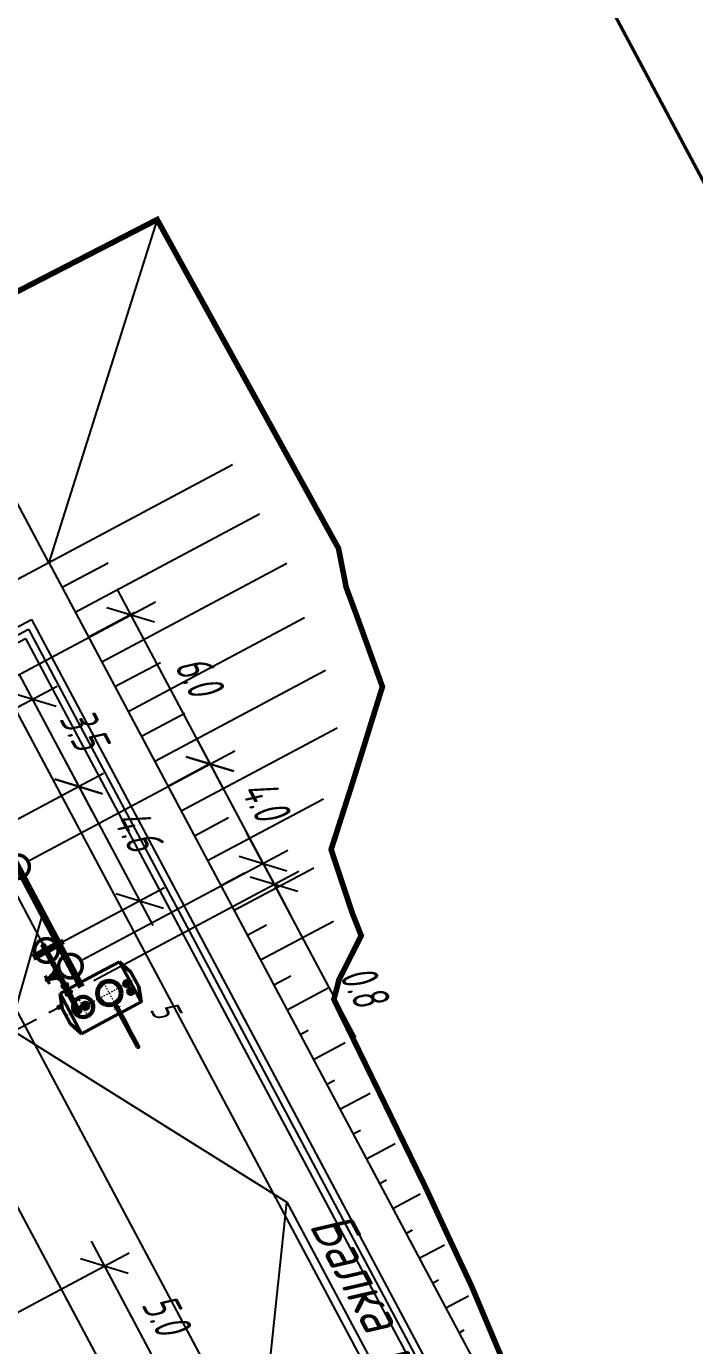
# Model space of a CAD drawing. Extents: x 5370511 to 5386565, y 1010429 to 1053793.
# Drawn here: x 5380075.9 to 5380123.4, y 1040789.5 to 1040883.2 of the extents above; entities that cross this region are included whole.
import ezdxf
from ezdxf import colors
from ezdxf.entities.mleader import LeaderData, LeaderLine
from ezdxf.enums import TextEntityAlignment as Align
from ezdxf.math import Vec2, Vec3

# ---------------------------------------------------------------- set-up
doc = ezdxf.new("R2010")
doc.units = 0
doc.header["$PDMODE"] = 32
doc.header["$PDSIZE"] = 0.3
for name, pattern in [('DASHDOTX2', [50.8, 25.4, -12.7, 0, -12.7]), ('осевая2', [12.5, 8, -1.5, 1.5, -1.5]), ('Штрих 2x1', [3, 2, -1])]:
    doc.linetypes.add(name, pattern=pattern)
doc.layers.get('0').update_dxf_attribs({"linetype": 'CONTINUOUS'})
doc.layers.get('DEFPOINTS').update_dxf_attribs({"linetype": 'CONTINUOUS'})
for name, color, linetype in [('3D-MODEL', 7, 'CONTINUOUS'), ('ГП_граница насыпи', 242, 'CONTINUOUS'), ('ГП_опоры_схем', 7, 'CONTINUOUS'), ('ГП_откос', 246, 'CONTINUOUS'), ('ОНиГМ сооружения', 7, 'CONTINUOUS')]:
    doc.layers.add(name, color=color, linetype=linetype)
doc.styles.add('ГОСТ_НИПИ', font='gost_nipi.shx', dxfattribs={"oblique": 15})
doc.styles.add('ГОСТ_НИПИ_разм', font='gost_nipi.shx', dxfattribs={"width": 0.8, "oblique": 15, "height": 2.5})
doc.dimstyles.new('Лист М500', dxfattribs={"dimtxt": 2.5, "dimasz": 2.5, "dimexe": 2, "dimexo": 1, "dimgap": 1, "dimtad": 1, "dimdec": 1, "dimlfac": 0.5, "dimzin": 0, "dimdsep": 46, "dimtxsty": 'ГОСТ_НИПИ_разм', "dimblk": 'OBLIQUE', "dimcen": 0.09, "dimdle": 2, "dimaunit": 1, "dimadec": 0, "dimazin": 0, "dimtfac": 1, "dimtdec": 1, "dimtofl": 0, "dimtmove": 1, "dimatfit": 3, "dimldrblk": 'NONE', "dimfxl": 1, "dimtolj": 1, "dimtzin": 0, "dimarcsym": 0})

# ---------------------------------------------------------------- blocks, each defined once
blk = doc.blocks.new('*U110')
at = {"lineweight": 50}
blk.add_lwpolyline([(-574, 5), (-5, 5), (-5, 415), (-574, 415)], close=True, dxfattribs=at)
at = {"style": 'ГОСТ_НИПИ', "oblique": 15}
blk.add_attdef('СКВОЗНАЯ_НУМЕРАЦИЯ', text='', height=3, dxfattribs=at).set_placement((-10, 411.5), align=Align.MIDDLE_CENTER)
at = {"style": 'ГОСТ_НИПИ', "oblique": 15, "width": 0.8}
for tag, p in [('ДАТА_СОГЛ_2', (-575.75, 146)), ('ДАТА_СОГЛ_1', (-580.75, 146)), ('ФАМИЛИЯ_СОГЛ_1', (-580.75, 111)), ('ФАМИЛИЯ_СОГЛ_2', (-575.75, 111)), ('ХАРАКТЕР_РАБОТЫ_СОГЛ_1', (-580.75, 91)), ('ХАРАКТЕР_РАБОТЫ_СОГЛ_2', (-575.75, 91))]:
    blk.add_attdef(tag, p, '', height=3, rotation=90, dxfattribs=at)
at = {"style": 'ГОСТ_НИПИ', "oblique": 15}
for tag, width, p in [('ОБОЗНАЧЕНИЕ_ДОКУМЕНТА', 0.8, (-65, 55)), ('НАИМЕНОВАНИЕ_ПРОЕКТА', 0.8, (-65, 42.5)), ('НАИМЕНОВАНИЕ_ОБЪЕКТА', 0.8, (-90, 27.5)), ('СТАДИЯ', 0.8, (-47.5, 25)), ('ЛИСТ', 0.8, (-32.5, 25)), ('ЛИСТОВ', 0.8, (-15, 25)), ('ПРЕДПРИЯТИЕ', 0.7, (-30.476, 12.553)), ('НАИМЕНОВАНИЕ_ЧЕРТЕЖА', 0.8, (-90, 12.5))]:
    blk.add_attdef(tag, text='', height=3, dxfattribs=dict(at, width=width)).set_placement(p, align=Align.MIDDLE_CENTER)
at = {"style": 'ГОСТ_НИПИ', "oblique": 15, "width": 0.8}
for tag, p in [('ФАМИЛИЯ_5', (-169, 31)), ('ДАТА_1', (-134, 31)), ('ХАРАКТЕР_РАБОТЫ_1', (-189, 26)), ('ФАМИЛИЯ_1', (-169, 26)), ('ДАТА_2', (-134, 26)), ('ХАРАКТЕР_РАБОТЫ_2', (-189, 20.717)), ('ФАМИЛИЯ_2', (-169.15, 20.715)), ('ДАТА_3', (-134, 20.717)), ('ХАРАКТЕР_РАБОТЫ_3', (-189, 16)), ('ФАМИЛИЯ_3', (-169.008, 15.991)), ('ДАТА_4', (-134, 16)), ('ФАМИЛИЯ_6', (-169, 11)), ('ДАТА_5', (-134, 11)), ('ХАРАКТЕР_РАБОТЫ_4', (-189, 6)), ('ФАМИЛИЯ_4', (-169, 6)), ('ДАТА_6', (-134, 6))]:
    blk.add_attdef(tag, p, '', height=3, dxfattribs=at)
blk.add_attdef('РАЗРАБ', text='', height=3, dxfattribs=at).set_placement((-189.181, 32.18), align=Align.MIDDLE_LEFT)
at = {"style": 'ГОСТ_НИПИ', "oblique": 15, "width": 0.8, "flags": 8}
blk.add_attdef('НКОНТР', text='', height=3, dxfattribs=at).set_placement((-189.361, 12.34), align=Align.MIDDLE_LEFT)
at = {"style": 'ГОСТ_НИПИ', "oblique": 15, "width": 0.8}
blk.add_attdef('ФОРМАТ', text='', height=3, dxfattribs=at).set_placement((-38.939, 0.421), align=Align.BOTTOM_CENTER)
blk = doc.blocks.new('A$C09E94A9A')
at = {"layer": 'ОНиГМ сооружения', "lineweight": 50}
h = blk.add_hatch(color=7, dxfattribs=at)
h.dxf.hatch_style = 1
h.paths.add_polyline_path([(1793, 569), (1674, 654), (1659, 654), (1659, 569)])
h.paths.add_polyline_path([(1674, 484), (1659, 484), (1659, 472)])
h.paths.add_polyline_path([(1674, 654), (1659, 667), (1659, 654)])
h = blk.add_hatch(color=7, dxfattribs=at)
h.dxf.hatch_style = 1
h.paths.add_polyline_path([(1659, 484), (1674, 484), (1793, 569), (1659, 569)])
for p, q in [((4437, 1810), (4437, 1867)), ((4437, 1810), (4437, 1867)), ((4437, 1810), (4437, 1867)), ((4437, 1810), (4437, 1867)), ((4787, 1810), (4787, 1867)), ((4787, 1810), (4787, 1867))]:
    blk.add_line(p, q, dxfattribs=at)
at = {"layer": 'ОНиГМ сооружения', "color": 7, "lineweight": 50}
for points in [[(3437, 2685), (2929, 2862), (2329, 2862), (1821, 2685)], [(3437, 1867), (3437, 2685), (1821, 2685), (1821, 2685)], [(1821, 2685), (1821, 1838)], [(3179, 1867), (3192, 1878)], [(3192, 1770), (3192, 1907)], [(3192, 1907), (3206, 1907)], [(3192, 1799), (3192, 1878)], [(3206, 1907), (3206, 1770)], [(3206, 1887), (3209, 1885)], [(3211, 1887), (3209, 1885)], [(3209, 1792), (3209, 1885)], [(3209, 1792), (3209, 1885)], [(3225, 1907), (3211, 1907)], [(3211, 1907), (3211, 1770)], [(3225, 1770), (3225, 1907)], [(3225, 1799), (3225, 1878)], [(3238, 1867), (3225, 1878)], [(1821, 1838), (1821, 589)], [(3073, 1810), (3179, 1810), (3179, 1867), (3072, 1867)], [(3179, 1810), (3179, 1867)], [(3179, 1810), (3192, 1799)], [(3206, 1770), (3192, 1770)], [(3206, 1790), (3209, 1792)], [(3211, 1790), (3209, 1792)], [(3211, 1770), (3225, 1770)], [(3238, 1810), (3225, 1799)], [(3238, 1810), (3238, 1867)], [(3238, 1810), (3238, 1867)], [(3238, 1810), (3238, 1867)], [(3864, 1867), (3238, 1867), (3238, 1810), (3864, 1810)], [(3437, 285), (3437, 1810)], [(4335, 1867), (3864, 1867)], [(3864, 1810), (4335, 1810)], [(1821, 549), (1821, 285)], [(3437, 285), (2929, 107), (2329, 107), (1821, 285)], [(3437, 285), (1821, 285)], [(2200, 152), (2200, 0), (2257, 0), (2257, 132)], [(2200, 0), (2257, 0)]]:
    blk.add_lwpolyline(points, dxfattribs=at)
at = {"layer": 'ОНиГМ сооружения', "color": 0, "linetype": 'осевая2', "lineweight": 18, "ltscale": 0.5}
for points in [[(2629, 2862), (2629, 107)], [(4787, 1839), (2184, 1839)]]:
    blk.add_lwpolyline(points, dxfattribs=at)
at = {"layer": 'ОНиГМ сооружения', "linetype": 'осевая2', "lineweight": 18}
for points in [[(2529, 2539), (2729, 2539)], [(3035, 2539), (2835, 2539)], [(2935, 2639), (2935, 2439)], [(2999, 784), (2259, 784)]]:
    blk.add_lwpolyline(points, dxfattribs=at)
at = {"layer": 'ОНиГМ сооружения', "color": 7, "lineweight": 50}
for points in [[(2935, 2639, -1), (2935, 2439, -1), (2935, 2639, 0.228574)], [(2935, 2589, -1), (2935, 2489, -1), (2935, 2589, -0.378939)], [(2371, 521, 12.646186), (2301, 614)], [(2400, 521, 11.529229), (2324, 614)]]:
    blk.add_lwpolyline(points, format="xyb", dxfattribs=at)
at = {"layer": 'ОНиГМ сооружения', "lineweight": 50}
blk.add_lwpolyline([(4439, 1810, -0.023788), (4437, 1810), (4262, 1810), (4262, 1867), (4434, 1867)], format="xyb", dxfattribs=at)
for points in [[(4437, 1810), (4612, 1810), (4612, 1867), (4437, 1867, 1)], [(4787, 1810), (4612, 1810), (4612, 1867), (4787, 1867, -1)]]:
    blk.add_lwpolyline(points, format="xyb", close=True, dxfattribs=at)
at = {"layer": 'ОНиГМ сооружения', "color": 7, "lineweight": 50, "elevation": 0}
for points in [[(971, 614), (10, 614)], [(971, 524), (10, 524)], [(871, 525), (871, 614)], [(871, 614), (871, 525)], [(1009, 629), (971, 614)], [(1009, 509), (971, 525)], [(1030, 500), (1033, 503)], [(1054, 667), (1033, 667), (1033, 472), (1054, 472), (1054, 667), (1173, 569), (1054, 472)], [(1033, 503), (1033, 636)], [(1293, 667), (1314, 667), (1314, 472), (1293, 472), (1293, 667), (1173, 569), (1293, 472)], [(1314, 503), (1314, 636)], [(1317, 500), (1314, 503)], [(1338, 629), (1376, 614)], [(1338, 509), (1376, 525)], [(1576, 614), (1376, 614)], [(1578, 524), (1376, 525)], [(1478, 525), (1478, 614)], [(1614, 629), (1576, 614)], [(1614, 509), (1576, 525)], [(1635, 500), (1638, 503)], [(1659, 667), (1638, 667), (1638, 472), (1659, 472), (1659, 667), (1793, 569), (1659, 472)], [(1638, 503), (1638, 636)], [(1927, 667), (1948, 667), (1948, 472), (1927, 472), (1927, 667), (1793, 569), (1927, 472)], [(1948, 503), (1948, 636)], [(1951, 500), (1948, 503)], [(1972, 629), (2010, 614)], [(1972, 509), (2010, 525)], [(2010, 614), (2409, 614)], [(2109, 614), (2109, 525)], [(2409, 614), (2409, 525)]]:
    blk.add_lwpolyline(points, dxfattribs=at)
at = {"layer": 'ОНиГМ сооружения', "color": 0, "linetype": 'осевая2', "lineweight": 18, "ltscale": 0.5, "elevation": 0}
blk.add_lwpolyline([(10, 569), (2734, 569)], dxfattribs=at)
at = {"layer": 'ОНиГМ сооружения', "color": 8, "lineweight": 50, "ltscale": 100, "elevation": 0}
for points in [[(306, 640), (136, 640)], [(136, 614), (136, 640)], [(136, 499), (136, 525)], [(136, 499), (306, 499)], [(306, 614), (306, 640)], [(306, 499), (306, 525)]]:
    blk.add_lwpolyline(points, dxfattribs=at)
at = {"layer": 'ОНиГМ сооружения', "color": 8, "lineweight": 18, "ltscale": 0.7, "elevation": 0}
blk.add_lwpolyline([(221, 499), (221, 640)], dxfattribs=at)
at = {"layer": 'ОНиГМ сооружения', "color": 7, "lineweight": 50, "elevation": 0}
for points in [[(1009, 667), (1009, 472), (1030, 472), (1030, 667)], [(1338, 667), (1338, 472), (1317, 472), (1317, 667)], [(1614, 667), (1614, 472), (1635, 472), (1635, 667)], [(1972, 667), (1972, 472), (1951, 472), (1951, 667)]]:
    blk.add_lwpolyline(points, close=True, dxfattribs=at)
at = {"layer": 'ОНиГМ сооружения', "lineweight": 50, "elevation": 0}
for points in [[(1030, 639), (1033, 636)], [(1317, 639), (1314, 636)], [(1635, 639), (1638, 636)], [(1951, 639), (1948, 636)]]:
    blk.add_lwpolyline(points, dxfattribs=at)
at = {"layer": 'ОНиГМ сооружения', "lineweight": 50, "ltscale": 100}
for points in [[(1053, 471), (1173, 118)], [(1173, 118), (1292, 471)], [(1333, 118), (1013, 118)], [(1173, 118), (1173, 28)]]:
    blk.add_lwpolyline(points, dxfattribs=at)
at = {"layer": 'ОНиГМ сооружения', "lineweight": 50, "ltscale": 0.7}
blk.add_lwpolyline([(1173, 118), (1173, 568)], dxfattribs=at)
at = {"layer": 'ОНиГМ сооружения', "color": 7, "lineweight": 50, "extrusion": (-2.94745e-06, -1, 0), "elevation": -525}
blk.add_lwpolyline([(2409, 0), (2010, 0)], dxfattribs=at)
at = {"layer": 'ОНиГМ сооружения', "color": 7, "lineweight": 50, "extrusion": (-6.12323e-17, -1, 0)}
for points, elevation in [([(2509, 0), (2409, 0)], -614), ([(2629, 0), (2509, 0)], -614), ([(2629, 0), (2509, 0)], -525)]:
    blk.add_lwpolyline(points, dxfattribs=dict(at, elevation=elevation))
at = {"layer": 'ОНиГМ сооружения', "color": 7, "lineweight": 50, "extrusion": (6.12323e-17, 1, 0), "elevation": 525}
blk.add_lwpolyline([(-2409, 0), (-2509, 0)], dxfattribs=at)
at = {"layer": 'ОНиГМ сооружения', "color": 0, "linetype": 'осевая2', "lineweight": 18, "ltscale": 0.5, "extrusion": (-6.12323e-17, -1, 0), "elevation": -875}
blk.add_lwpolyline([(2749, 0), (2509, 0)], dxfattribs=at)
at = {"layer": 'ОНиГМ сооружения', "color": 7, "lineweight": 50, "elevation": 0}
for points in [[(2534, 525, 4.496717), (2534, 614)], [(2575, 525, 2.761469), (2575, 614)], [(2629, 525, 1), (2629, 614)]]:
    blk.add_lwpolyline(points, format="xyb", dxfattribs=at)
at = {"layer": 'ОНиГМ сооружения', "color": 7, "linetype": 'DASHDOTX2', "lineweight": 50, "ltscale": 0.2}
blk.add_lwpolyline([(2229, 0), (2229, 142)], dxfattribs=at)
at = {"layer": 'ОНиГМ сооружения', "color": 18, "lineweight": 50, "true_color": 0x000000}
blk.add_polyline3d([(15, 614, 0), (10, 609, 0), (5, 604, 0), (4, 601, 0), (2, 598, 0), (1, 595, 0), (0, 593, 0), (0, 590, 0), (0, 587, 0), (1, 584, 0), (3, 581, 0), (6, 575, 0), (10, 569, 0), (14, 563, 0), (17, 558, 0), (18, 555, 0), (19, 552, 0), (19, 549, 0), (19, 546, 0), (18, 544, 0), (17, 541, 0), (15, 538, 0), (13, 536, 0), (8, 531, 0), (3, 525, 0)], dxfattribs=at)
at = {"layer": 'ОНиГМ сооружения', "color": 7, "lineweight": 50}
for centre, radius in [((2629, 2539), 100), ((2629, 2539), 50), ((2629, 1839), 445), ((2629, 1839), 400), ((2629, 875, 0), 120), ((2629, 875), 90), ((2259, 569, 0), 12.5)]:
    blk.add_circle(centre, radius, dxfattribs=at)
blk = doc.blocks.new('Опоры_схем')
at = {"layer": 'ГП_опоры_схем', "color": 253, "const_width": 0.2, "elevation": 0}
blk.add_lwpolyline([(5379986.034, 1039857.049), (5379985.77, 1039855.861)], dxfattribs=at)
blk = doc.blocks.new('куст_откос')
at = {"layer": 'ГП_откос', "color": 253, "lineweight": 15}
for points, const_width, elevation in [([(-36.442, 10.368), (-41.313, 10.811), (-41.745, 10.85), (-42.255, 10.897), (-44.284, 11.001), (-46.119, 11.104), (-46.431, 11.115), (-46.972, 11.134), (-51.549, 11.298), (-52.16, 11.32), (-53.56, 11.37), (-54.087, 11.855), (-55.102, 13.29), (-55.954, 13.387), (-56.666, 13.507), (-58.301, 13.784), (-59.681, 15.205), (-60.114, 15.65), (-61.784, 17.34), (-62.547, 18.112), (-65.089, 18.476), (-65.145, 18.484), (-66.263, 18.634), (-66.902, 18.828), (-67.62, 19.046), (-68.448, 19.031), (-80.953, 18.848), (-81.11, 8.028)], 0.2, 49.01), ([(-72.019, -52.874), (-72.019, -47.775), (-72.019, -42.676), (-72.019, -37.577), (-72.019, -32.478), (-72.019, -27.378), (-72.019, -22.279), (-72.019, -16.945), (-72.019, -11.611), (-72.019, -6.277), (-72.019, -0.943), (-72.019, 4.392), (-72.019, 9.726), (-72.019, 9.726), (-66.902, 9.726), (-61.784, 9.726), (-56.666, 9.726), (-51.549, 9.726), (-46.431, 9.726), (-41.313, 9.726), (-36.196, 9.726)], 0.01, 48.9)]:
    blk.add_lwpolyline(points, dxfattribs=dict(at, const_width=const_width, elevation=elevation))
at = {"layer": 'ГП_откос', "color": 253, "linetype": 'ByBlock', "lineweight": -3}
for points in [[(-80.953, 18.848), (-72.019, 9.726)], [(-72.019, 9.726), (-72.019, 17.128)], [(-70.019, 9.726), (-70.019, 17.147)], [(-68.019, 9.726), (-68.019, 17.176)], [(-66.019, 9.726), (-66.019, 16.826)], [(-64.019, 9.726), (-64.019, 16.603)], [(-62.019, 9.726), (-62.019, 16.007)], [(-60.019, 9.726), (-60.019, 14.387)], [(-58.019, 9.726), (-58.019, 12.934)], [(-56.019, 9.726), (-56.019, 12.663)], [(-71.019, 9.726), (-71.019, 11.577)], [(-69.019, 9.726), (-69.019, 11.585)], [(-67.019, 9.726), (-67.019, 11.553)], [(-65.019, 9.726), (-65.019, 11.474)], [(-63.019, 9.726), (-63.019, 11.416)], [(-54.019, 9.726), (-54.019, 11.379)], [(-61.019, 9.726), (-61.019, 11.094)], [(-52.019, 9.726), (-52.019, 10.997)], [(-50.019, 9.726), (-50.019, 10.94)], [(-48.019, 9.726), (-48.019, 10.883)], [(-46.019, 9.726), (-46.019, 10.824)], [(-59.019, 9.726), (-59.019, 10.685)], [(-57.019, 9.726), (-57.019, 10.494)], [(-55.019, 9.726), (-55.019, 10.415)], [(-44.019, 9.726), (-44.019, 10.735)], [(-42.019, 9.726), (-42.019, 10.645)], [(-53.019, 9.726), (-53.019, 10.051)], [(-51.019, 9.726), (-51.019, 10.036)], [(-49.019, 9.726), (-49.019, 10.022)], [(-47.019, 9.726), (-47.019, 10.008)], [(-45.019, 9.726), (-45.019, 9.989)], [(-43.019, 9.726), (-43.019, 9.968)], [(-41.019, 9.726), (-41.019, 9.937)], [(-72.019, 9.726), (-79.272, 9.726)]]:
    blk.add_lwpolyline(points, dxfattribs=at)
blk = doc.blocks.new('_Oblique')
at = {"color": 0, "linetype": 'ByBlock', "lineweight": -2}
blk.add_line((-0.5, -0.5), (0.5, 0.5), dxfattribs=at)
blk = doc.blocks.new('*D670')
at = {"color": 0, "lineweight": -2, "transparency": 16777216}
for p, q in [((5380070.379, 1040832.271), (5380078.06, 1040836.363)), ((5380075.355, 1040837.188), (5380080.535, 1040827.465)), ((5380074.834, 1040826.693), (5380081.36, 1040830.17))]:
    blk.add_line(p, q, dxfattribs=at)
at = {"layer": 'DEFPOINTS', "color": 0, "lineweight": 15, "transparency": 16777216}
for p in [(5380069.496, 1040831.8), (5380079.595, 1040829.23), (5380073.951, 1040826.223, 0)]:
    blk.add_point(p, dxfattribs=at)
at = {"color": 0, "lineweight": -2, "transparency": 16777216, "xscale": 2.5, "yscale": 2.5, "zscale": 2.5}
for p, rotation in [((5380076.295, 1040835.423), 118.0491553040555), ((5380079.595, 1040829.23), 298.0491553040555)]:
    blk.add_blockref('_Oblique', p, dxfattribs=dict(at, rotation=rotation))
at = {"color": 0, "transparency": 16777216, "insert": (5380079.931, 1040833.384), "char_height": 2.5, "attachment_point": 5, "rotation": 298.04916, "style": 'ГОСТ_НИПИ_разм'}
blk.add_mtext('\\A1;3.5', dxfattribs=at)
blk = doc.blocks.new('_None')
blk = doc.blocks.new('*D671')
at = {"color": 0, "lineweight": -2, "transparency": 16777216}
for p, q in [((5380078.654, 1040830.995), (5380084.861, 1040819.346)), ((5380074.834, 1040826.693), (5380081.36, 1040830.17)), ((5380077.232, 1040817.547), (5380085.686, 1040822.051))]:
    blk.add_line(p, q, dxfattribs=at)
at = {"layer": 'DEFPOINTS', "color": 0, "lineweight": 15, "transparency": 16777216}
for p in [(5380073.951, 1040826.223, 0), (5380083.921, 1040821.111), (5380076.349, 1040817.077, 0)]:
    blk.add_point(p, dxfattribs=at)
at = {"color": 0, "lineweight": -2, "transparency": 16777216, "xscale": 2.5, "yscale": 2.5, "zscale": 2.5}
for p, rotation in [((5380079.595, 1040829.23), 118.0491553040555), ((5380083.921, 1040821.111), 298.0491553040555)]:
    blk.add_blockref('_Oblique', p, dxfattribs=dict(at, rotation=rotation))
at = {"color": 0, "transparency": 16777216, "insert": (5380083.744, 1040826.228), "char_height": 2.5, "attachment_point": 5, "rotation": 298.04916, "style": 'ГОСТ_НИПИ_разм'}
blk.add_mtext('\\A1;4.6', dxfattribs=at)
blk = doc.blocks.new('*D680')
at = {"color": 0, "lineweight": -2, "transparency": 16777216}
for p, q in [((5380082.348, 1040843.178), (5380089.871, 1040829.057)), ((5380070.483, 1040834.59), (5380085.053, 1040842.353)), ((5380076.126, 1040824), (5380090.696, 1040831.763))]:
    blk.add_line(p, q, dxfattribs=at)
at = {"layer": 'DEFPOINTS', "color": 0, "lineweight": 15, "transparency": 16777216}
for p in [(5380069.6, 1040834.12, 0), (5380088.931, 1040830.822), (5380075.243, 1040823.529, 0)]:
    blk.add_point(p, dxfattribs=at)
at = {"color": 0, "lineweight": -2, "transparency": 16777216, "xscale": 2.5, "yscale": 2.5, "zscale": 2.5}
for p, rotation in [((5380083.288, 1040841.413), 118.0491553040555), ((5380088.931, 1040830.822), 298.0491553040555)]:
    blk.add_blockref('_Oblique', p, dxfattribs=dict(at, rotation=rotation))
at = {"color": 0, "transparency": 16777216, "insert": (5380088.095, 1040837.176), "char_height": 2.5, "attachment_point": 5, "rotation": 298.04916, "style": 'ГОСТ_НИПИ_разм'}
blk.add_mtext('\\A1;6.0', dxfattribs=at)
blk = doc.blocks.new('*D681')
at = {"color": 0, "lineweight": -2, "transparency": 16777216}
for p, q in [((5380076.126, 1040824), (5380090.696, 1040831.763)), ((5380087.99, 1040832.587), (5380093.633, 1040821.997)), ((5380079.888, 1040816.939), (5380094.458, 1040824.702))]:
    blk.add_line(p, q, dxfattribs=at)
at = {"layer": 'DEFPOINTS', "color": 0, "lineweight": 15, "transparency": 16777216}
for p in [(5380075.243, 1040823.529, 0), (5380092.693, 1040823.762), (5380079.005, 1040816.469, 0)]:
    blk.add_point(p, dxfattribs=at)
at = {"color": 0, "lineweight": -2, "transparency": 16777216, "xscale": 2.5, "yscale": 2.5, "zscale": 2.5}
for p, rotation in [((5380088.931, 1040830.822), 118.0491553040555), ((5380092.693, 1040823.762), 298.0491553040555)]:
    blk.add_blockref('_Oblique', p, dxfattribs=dict(at, rotation=rotation))
at = {"color": 0, "transparency": 16777216, "insert": (5380092.798, 1040828.35), "char_height": 2.5, "attachment_point": 5, "rotation": 298.04916, "style": 'ГОСТ_НИПИ_разм'}
blk.add_mtext('\\A1;4.0', dxfattribs=at)
blk = doc.blocks.new('*D682')
at = {"color": 0, "lineweight": -2, "transparency": 16777216}
for p, q in [((5380092.693, 1040823.762), (5380091.517, 1040825.968)), ((5380079.888, 1040816.939), (5380094.458, 1040824.702)), ((5380092.693, 1040823.762), (5380093.481, 1040822.283)), ((5380080.673, 1040815.459), (5380095.246, 1040823.224)), ((5380093.481, 1040822.283), (5380094.656, 1040820.077)), ((5380099.285, 1040811.389), (5380093.481, 1040822.283))]:
    blk.add_line(p, q, dxfattribs=at)
at = {"layer": 'DEFPOINTS', "color": 0, "lineweight": 15, "transparency": 16777216}
for p in [(5380093.481, 1040822.283), (5380079.005, 1040816.469, 0), (5380079.791, 1040814.989, 0)]:
    blk.add_point(p, dxfattribs=at)
at = {"color": 0, "lineweight": -2, "transparency": 16777216, "xscale": 2.5, "yscale": 2.5, "zscale": 2.5}
for p, rotation in [((5380092.693, 1040823.762), 298.0491553040555), ((5380093.481, 1040822.283), 118.0491553040555)]:
    blk.add_blockref('_Oblique', p, dxfattribs=dict(at, rotation=rotation))
at = {"color": 0, "transparency": 16777216, "insert": (5380099.837, 1040815.138), "char_height": 2.5, "attachment_point": 5, "rotation": 298.04916, "style": 'ГОСТ_НИПИ_разм'}
blk.add_mtext('\\A1;0.8', dxfattribs=at)
blk = doc.blocks.new('*D717')
at = {"color": 0, "lineweight": -2, "transparency": 16777216}
for p, q in [((5380061.815, 1040784.713), (5380083.182, 1040796.098)), ((5380080.476, 1040796.923), (5380087.06, 1040784.567)), ((5380066.518, 1040775.889), (5380087.884, 1040787.273))]:
    blk.add_line(p, q, dxfattribs=at)
at = {"layer": 'DEFPOINTS', "color": 0, "lineweight": 15, "transparency": 16777216}
for p in [(5380086.119, 1040786.332), (5380060.932, 1040784.243), (5380065.636, 1040775.418)]:
    blk.add_point(p, dxfattribs=at)
at = {"color": 0, "lineweight": -2, "transparency": 16777216, "xscale": 2.5, "yscale": 2.5, "zscale": 2.5}
for p, rotation in [((5380081.417, 1040795.158), 118.0491553040555), ((5380086.119, 1040786.332), 298.0491553040555)]:
    blk.add_blockref('_Oblique', p, dxfattribs=dict(at, rotation=rotation))
at = {"color": 0, "transparency": 16777216, "insert": (5380085.754, 1040791.803), "char_height": 2.5, "attachment_point": 5, "rotation": 298.04916, "style": 'ГОСТ_НИПИ_разм'}
blk.add_mtext('\\A1;5.0', dxfattribs=at)

msp = doc.modelspace()

# ---------------------------------------------------------------- linework, layer by layer
at = {"color": 8}
for points in [[(5380077.467, 1040845.146), (5380241.107, 1040538.021), (5380111.197, 1040468.803), (5379956.961, 1040758.278), (5379976.377, 1040768.623), (5379966.973, 1040786.274)], [(5380076.23, 1040841.088), (5380237.049, 1040539.258), (5380112.433, 1040472.861), (5379961.02, 1040757.041), (5379980.436, 1040767.386), (5379971.031, 1040785.037)], [(5380076.024, 1040840.412), (5380236.372, 1040539.464), (5380112.64, 1040473.538), (5379961.696, 1040756.835), (5379981.112, 1040767.18), (5379971.708, 1040784.831)], [(5380075.818, 1040839.735), (5380235.696, 1040539.67), (5380112.846, 1040474.214), (5379962.372, 1040756.629), (5379981.788, 1040766.974), (5379972.384, 1040784.624)], [(5380074.581, 1040835.677), (5380231.638, 1040540.907), (5380114.083, 1040478.273), (5379966.431, 1040755.392), (5379985.847, 1040765.737), (5379976.442, 1040783.387)]]:
    msp.add_lwpolyline(points, close=True, dxfattribs=at)
at = {"color": 5, "ltscale": 0.3, "transparency": 33554687, "const_width": 0.5, "elevation": 0}
msp.add_lwpolyline([(5380079.791, 1040814.989), (5380069.615, 1040834.128), (5380039.531, 1040818.133)], dxfattribs=at)
at = {"color": 8, "ltscale": 5}
msp.add_lwpolyline([(5380078.921, 1040814.521), (5380069.717, 1040831.834)], dxfattribs=at)
at = {"color": 3, "ltscale": 5}
msp.add_lwpolyline([(5380078.921, 1040814.521), (5380069.717, 1040831.834)], dxfattribs=at)
at = {"color": 8}
msp.add_lwpolyline([(5379991.852, 1040765.506), (5379982.909, 1040782.292), (5380067.628, 1040827.44), (5380220.923, 1040539.731), (5380143.259, 1040498.35), (5380128.103, 1040526.796, 0.413433), (5380111.898, 1040531.759), (5380109.98, 1040530.741), (5380103.867, 1040542.214), (5380105.728, 1040543.202, 0.414994), (5380110.704, 1040559.451), (5380065.107, 1040645.029, 0.414214), (5380048.874, 1040649.977), (5380047.048, 1040649.004), (5380040.954, 1040660.444, 0.309973), (5380041.727, 1040671.9), (5379991.852, 1040765.506)], format="xyb", dxfattribs=at)
at = {"const_width": 0.25, "elevation": 0}
for points in [[(5380075.985, 1040823.924, 1), (5380074.502, 1040823.134, 1), (5380075.985, 1040823.924, 49.91739)], [(5380078.036, 1040817.975, 1), (5380076.553, 1040817.185, 1), (5380078.036, 1040817.975, 49.91739)], [(5380079.746, 1040816.864, 1), (5380078.264, 1040816.074, 1), (5380079.746, 1040816.864, 49.91739)]]:
    msp.add_lwpolyline(points, format="xyb", dxfattribs=at)
at = {"color": 8, "ltscale": 0.2}
msp.add_lwpolyline([(5379998.758, 1040783.38), (5380064.948, 1040818.647), (5380212.13, 1040542.411), (5380145.939, 1040507.143)], close=True, dxfattribs=at)
at = {"const_width": 0.5, "elevation": 0}
msp.add_lwpolyline([(5380078.27, 1040818.099), (5380076.349, 1040817.077)], dxfattribs=at)
at = {"color": 8, "linetype": 'Штрих 2x1'}
msp.add_lwpolyline([(5380040.299, 1040793.632), (5380078.338, 1040813.632)], dxfattribs=at)
at = {"layer": '3D-MODEL', "lineweight": 15}
msp.add_polyline3d([(5380077.467, 1040845.146, 97.8), (5380077.467, 1040845.146, 97.8), (5380241.107, 1040538.021, 97.8), (5380184.616, 1040507.922, 98.28), (5380111.197, 1040468.803, 98.6), (5380082.183, 1040523.256, 98.6), (5380019.173, 1040641.517, 98.6), (5379956.961, 1040758.278, 98.6), (5379976.377, 1040768.623, 98.5), (5379966.973, 1040786.274, 98.5), (5380020.976, 1040815.047, 98.2)], close=True, dxfattribs=at)
at = {"layer": 'ГП_граница насыпи'}
msp.add_lwpolyline([(5380077.467, 1040845.146), (5380241.107, 1040538.021), (5380111.197, 1040468.803), (5379956.961, 1040758.278), (5379976.377, 1040768.623), (5379966.973, 1040786.274)], close=True, dxfattribs=at)

# ---------------------------------------------------------------- block references
at = {"rotation": 298.0491553101125}
msp.add_blockref('*U110', (5379999.257, 1040223.803), dxfattribs=at)
at = {"color": 8}
for name, p, xscale, yscale, zscale, rotation in [('Опоры_схем', (-3201766.75, 7856545.74), 2, 2, 2, 310.6039140423406), ('A$C09E94A9A', (5380076.045, 1040817.462), 0.002, 0.002, 0.002, 298.1218376280995)]:
    msp.add_blockref(name, p, dxfattribs=dict(at, xscale=xscale, yscale=yscale, zscale=zscale, rotation=rotation))
at = {"layer": 'ГП_откос', "color": 8, "lineweight": 15, "xscale": 2, "yscale": 2, "zscale": 2, "rotation": 298.0491553101125}
msp.add_blockref('куст_откос', (5380128.032, 1040708.88), dxfattribs=at)

# ---------------------------------------------------------------- texts
at = {"style": 'ГОСТ_НИПИ', "oblique": 15, "width": 0.8}
msp.add_text('5', height=2, rotation=297.49928, dxfattribs=at).set_placement((5380084.611, 1040813.405))

# ---------------------------------------------------------------- dimensions: what is measured, and where the dimension line sits
for base, p1, p2, picture, middle in [((5380088.931, 1040830.822), (5380069.6, 1040834.12, 0), (5380075.243, 1040823.529, 0), '*D680', (5380088.095, 1040837.176)), ((5380079.595, 1040829.23), (5380069.496, 1040831.8), (5380073.951, 1040826.223, 0), '*D670', (5380079.931, 1040833.384)), ((5380092.693, 1040823.762), (5380075.243, 1040823.529, 0), (5380079.005, 1040816.469, 0), '*D681', (5380092.798, 1040828.35)), ((5380083.921, 1040821.111), (5380073.951, 1040826.223, 0), (5380076.349, 1040817.077, 0), '*D671', (5380083.744, 1040826.228)), ((5380086.119, 1040786.332), (5380060.932, 1040784.243), (5380065.636, 1040775.418), '*D717', (5380085.754, 1040791.803))]:
    dim = msp.add_linear_dim(base=base, p1=p1, p2=p2, angle=298.04916, dimstyle='Лист М500')
    dim.commit()
    dim.dimension.update_dxf_attribs({"geometry": picture, "text_midpoint": middle})
dim = msp.add_linear_dim(base=(5380093.481, 1040822.283), p1=(5380079.005, 1040816.469, 0), p2=(5380079.791, 1040814.989, 0), angle=298.04916, dimstyle='Лист М500')
dim.commit()
dim.dimension.update_dxf_attribs({"geometry": '*D682', "text_midpoint": (5380099.47, 1040814.943), "dimtype": 160})

# ---------------------------------------------------------------- leaders
ml = msp.add_multileader_mtext('Standard')
ml.set_content('{\\Fgost_ful|c204;\\H1.00002x;Балка кабельной эстакады\\P\\f@Batang|b0|i0|c204|p18;\\H0.99998x;\\Q0;□\\fMS Shell Dlg 2|b0|i0|c204|p0;\\H0.70833x;\\Q15; \\Fgost_ful|c204;\\H1.4118x;140х140х5}', color=256, style='ГОСТ_НИПИ')
ml.set_leader_properties()
ml.set_arrow_properties(name='NONE')
ml.build(insert=Vec2(0, 0))
ml.multileader.update_dxf_attribs({"text_left_attachment_type": 6, "text_right_attachment_type": 6, "dogleg_length": 0.36})
ctx = ml.context
ctx.base_point, ctx.char_height, ctx.landing_gap_size, ctx.plane_origin, ctx.plane_x_axis, ctx.plane_y_axis = Vec3(5380094.554, 1040799.385), 3, 0.5, Vec3(5380063.389, 1040758.022), Vec3(0.470229, -0.882544), Vec3(0.882544, 0.470229)
ctx.left_attachment, ctx.right_attachment, ctx.text_align_type = 6, 6, 1
notes = []
notes.append((ctx, [(0, (1, 1, 0), (5380094.384, 1040799.703), (0.470229, -0.882544), 0.36, [(1, [(5380089.804, 1040730.077), (5380085.03, 1040710.236)], 0, []), (4, [(5380077.027, 1040820.187), (5380064.712, 1040777.152), (5380053.264, 1040825.434)], 0, [])])]))
ctx.mtext.insert, ctx.mtext.text_direction, ctx.mtext.rotation, ctx.mtext.alignment, ctx.mtext.flow_direction = Vec3(5380108.298, 1040781.244), Vec3(0.470229, -0.882544), 5.201939, 2, 5
for ctx, leaders in notes:
    for number, flags, end, landing, length, lines in leaders:
        leader = LeaderData()
        leader.index, (leader.has_last_leader_line, leader.has_dogleg_vector, leader.attachment_direction) = number, flags
        leader.last_leader_point, leader.dogleg_vector, leader.dogleg_length = Vec3(end), Vec3(landing), length
        for number, points, colour, breaks in lines:
            line = LeaderLine()
            line.index, line.vertices, line.color, line.breaks = number, Vec3.list(points), colors.encode_raw_color(colour), breaks
            leader.lines.append(line)
        ctx.leaders.append(leader)

doc.saveas('drawing.dxf')
